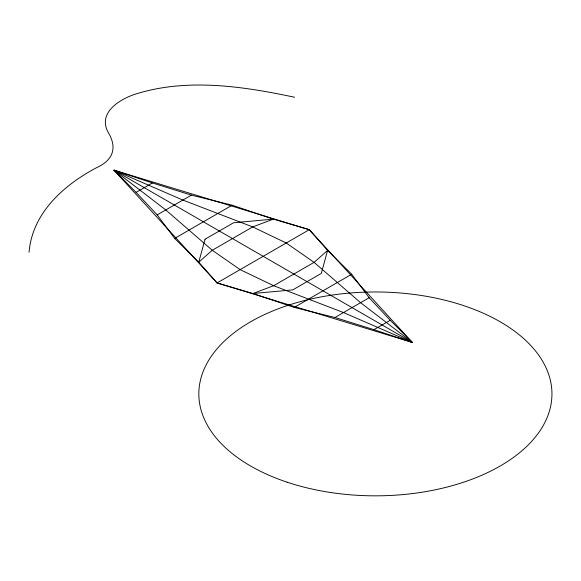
<?xml version="1.0" encoding="UTF-8"?>
<svg xmlns="http://www.w3.org/2000/svg" width="581" height="581" viewBox="0 0 581 581"><rect width="100%" height="100%" fill="white"/><g stroke="black" fill="none" stroke-linecap="round" stroke-linejoin="round"><path stroke-width="0.87" d="M29.05 252.205C32.354 212.82 64.041 184.794 96.911 167.51C113.448 159.942 117.369 147.436 108.11 132.228C97.339 112.489 120.434 98.697 136.353 93.824C187.808 77.927 243.04 86.351 294.611 97.245M136.114 192.369L152.418 182.957L191.403 195.136L232.16 205.195L273.375 219.124L309.295 229.684L412.357 342.441L217.054 282.94L113.992 170.182L309.295 229.684L327.597 250.426L351.708 274.225L369.146 297.748L390.236 320.262L412.357 342.441L373.932 329.674L334.946 317.495L294.189 307.429L252.975 293.507L217.054 282.94L198.753 262.205L174.641 238.406L157.204 214.876L136.114 192.369L113.992 170.182L152.418 182.957M157.204 214.876L191.403 195.136M174.641 238.406L232.16 205.195M217.054 282.94L309.295 229.684M294.189 307.429L351.708 274.225M334.946 317.495L369.146 297.748M373.932 329.674L390.236 320.262M113.992 170.182L182.855 200.067L252.699 226.917L286.237 243.003L314.096 262.358L360.59 302.686L412.357 342.441L343.494 312.556L273.651 285.714L240.113 269.628L212.254 250.266L165.759 209.944L113.992 170.182L412.357 342.441M205.057 239.219L198.753 262.205L212.254 250.266L252.699 226.917L273.375 219.124L233.562 222.763L205.057 239.219M327.597 250.426L321.293 273.411L292.788 289.868L252.975 293.507L273.651 285.714L314.096 262.358L327.597 250.426M287.108 482.179A176.559 101.936 0 0 0 551.95 393.903A176.559 101.936 0 0 0 287.108 305.628A176.559 101.936 0 0 0 287.108 482.179"/></g></svg>
